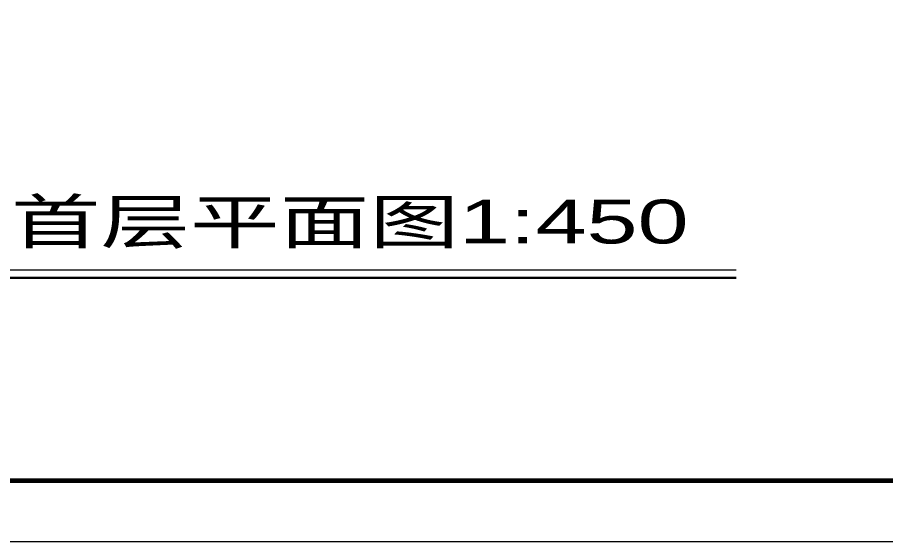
# Model space of a CAD drawing. Extents: x -307567 to 704339, y -10277 to 165507.
# Drawn here: x -237575 to -205460, y -10277 to 9109 of the extents above; entities that cross this region are included whole.
import ezdxf

# ---------------------------------------------------------------- set-up
doc = ezdxf.new("R2010")
doc.units = 0
doc.header["$MEASUREMENT"] = 0
doc.layers.add('AXIS', color=7, linetype='CONTINUOUS', lineweight=5)
doc.layers.add('我的', color=255, linetype='CONTINUOUS', lineweight=0)
doc.layers.add('JELIBTLTC', color=3, linetype='CONTINUOUS')
doc.styles.add('JELIBTLZX1', font='arial.ttf', dxfattribs={"width": 0.65})

msp = doc.modelspace()

# ---------------------------------------------------------------- linework, layer by layer
at = {"layer": 'AXIS'}
msp.add_lwpolyline([(-177306.93977, 165506.4863), (-307567.04743, 165506.4863), (-307567.04743, -10277.04998), (-177306.93977, -10277.04998)], close=True, dxfattribs=at)
at = {"layer": 'AXIS', "const_width": 180.29081}
msp.add_lwpolyline([(-179560.57485, 163252.85122), (-305313.41235, 163252.85122), (-305313.41235, -8023.4149), (-179560.57485, -8023.4149)], close=True, dxfattribs=at)
at = {"layer": '我的', "color": 0, "linetype": 'ByBlock', "lineweight": 20}
msp.add_line((-248955.95398, -226.00567), (-210983.05548, -226.00567), dxfattribs=at)
at = {"layer": '我的', "color": 0, "linetype": 'ByBlock', "lineweight": 30}
msp.add_line((-248955.95398, -526.00567), (-210983.05548, -526.00567), dxfattribs=at)

# ---------------------------------------------------------------- texts
at = {"layer": 'JELIBTLTC', "color": 0, "lineweight": 0, "style": 'JELIBTLZX1', "width": 1.5}
msp.add_text('艺术系首层平面图1:450', height=1620, dxfattribs=at).set_placement((-247757.75797, 747.6641))

doc.saveas('drawing.dxf')
